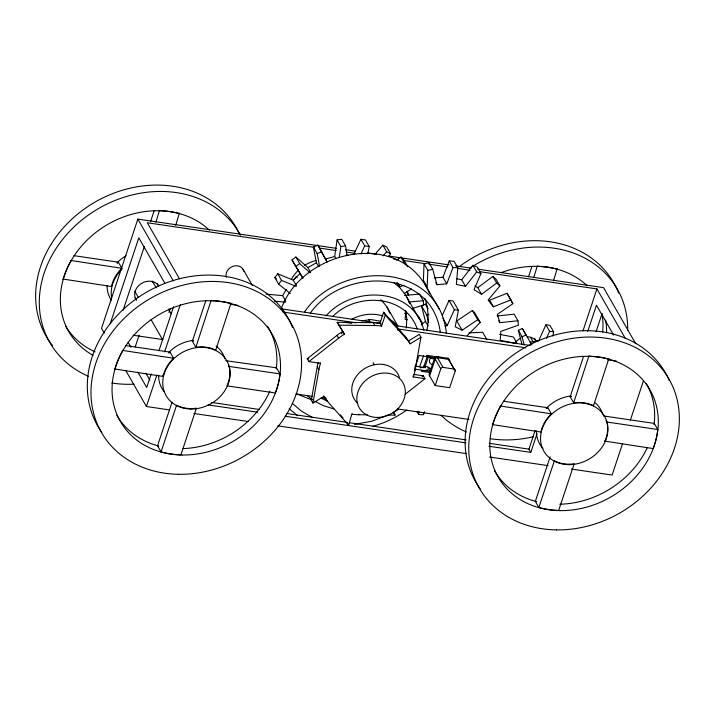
<?xml version="1.0" encoding="UTF-8"?>
<svg xmlns="http://www.w3.org/2000/svg" width="715" height="715" viewBox="0 0 715 715"><rect width="100%" height="100%" fill="white"/><g stroke="black" fill="none" stroke-linecap="round" stroke-linejoin="round"><path stroke-width="1.07" d="M424.049 263.79L423.369 280.28L427.168 286.894L427.847 270.404L424.049 263.79L428.937 262.673L432.736 269.287L436.945 284.668L446.759 283.828L453.006 267.562L449.208 260.948L454.007 261.234L457.806 267.848L456.358 284.409L465.51 286.384L476.708 271.932L472.91 265.31L461.711 279.762L456.626 278.671M405.771 311.749L405.137 319.256L407.255 319.685M424.531 411.733L423.36 414.789L418.561 414.494L418.847 411.188M406.29 328.033L406.781 319.087L405.602 310.516M335.764 258.383L334.683 256.497L337.078 239.918L341.77 239.275L345.568 245.889L346.954 255.461M339.276 257.588L340.876 246.532L337.078 239.918M351.977 413.663L348.625 425.219L327.363 401.285A50.595 42.417 -29.9 0 1 323.752 396.468L312.947 403.046L311.302 400.177L317.254 366.741A50.595 42.417 -29.9 0 1 318.148 362.791M312.947 403.046L318.908 369.61A50.595 42.417 -29.9 0 1 320.508 363.309L320.204 362.773M413.913 374.428L423.343 375.822L424.987 378.691L413.377 376.975A50.595 42.417 -29.9 0 0 414.986 370.683L420.938 337.239L419.294 334.379L408.497 340.957A50.595 42.417 -29.9 0 0 404.887 336.13L383.615 312.205L379.951 323.216L381.604 326.085A50.595 42.417 -29.9 0 0 374.883 325.566L338.856 325.164L337.212 322.295L373.239 322.697A50.595 42.417 -29.9 0 1 379.951 323.216M367.868 253.798L369.226 246.541L365.428 239.927L360.941 239.284L353.836 254.227M426.9 330.652C428.973 319.945 428.473 308.657 424.88 298.307M442.281 315.431L449.056 300.434L453.087 300.979L458.404 310.239L455.214 326.791L462.122 330.196L477.718 319.748L480.257 322.429L467.217 335.576M552.847 335.987L553.642 331.849L549.924 325.361L545.894 324.816L538.663 340.823L530.235 342.136L531.299 343.987M421.582 324.789L422.109 322.644L418.311 316.021M423.53 355.909L419.705 366.518M336.488 248.355L137.852 219.112L101.521 328.337L104.292 333.163M110.173 323.877L138.799 237.845L164.816 283.149M150.704 221.158L154.154 210.791M123.087 310.373L144.385 246.371M155.941 222.088L159.517 210.299M135.242 346.873L139.121 335.219M175.702 225.252L179.358 213.213M168.937 312.464L170.313 308.326M151.249 373.865L146.709 387.503L137.852 372.077M158.927 350.779L173.584 306.708M169.589 409.927L146.414 406.513L156.898 375.009M164.584 351.905L180.305 304.644M161.054 451.898L176.578 405.244A35.017 29.36 -29.9 0 0 196.402 408.194L180.895 454.829A87.534 73.395 -29.9 0 1 161.054 451.898L157.55 445.785L172.029 402.241M231.008 303.142L215.716 350.162A35.017 29.36 -29.9 0 0 195.865 347.267L192.353 341.153L205.804 300.72M195.865 347.267L211.166 300.237M341.439 333.825L342.825 331.295L337.212 322.295M381.604 326.085L385.269 315.074L383.615 312.205M414.897 368.011L419.079 355.444L435.238 357.822M423.432 367.796L427.07 356.865M428.562 356.24L424.817 367.483L424.013 366.071M429.635 375.867L435.221 359.091A1.868 1.564 -29.9 0 1 437.473 357.723L448.502 359.341A1.868 1.564 -29.9 0 1 449.681 361.218L449.047 360.119A1.868 1.564 -29.9 0 0 447.867 358.242L436.838 356.615A1.868 1.564 -29.9 0 0 434.586 357.992L429 374.767L435.203 385.555L449.663 387.691L455.241 370.915L450.182 362.103M435.203 385.555L440.78 368.788A1.868 1.564 -29.9 0 1 443.032 367.412L454.07 369.038A1.868 1.564 -29.9 0 1 455.241 370.915M528.492 276.759L531.942 266.391M533.73 277.688L537.305 265.9M553.49 280.852L557.146 268.813M488.935 446.231L530.798 452.389L528.939 449.154L535.124 430.546M530.798 452.389L536.992 433.791M582.948 330.938L596.927 288.923L479.819 271.691M587.73 331.429L596.462 305.198L613.622 335.085M538.842 507.498L554.366 460.844A35.017 29.36 -29.9 0 0 574.19 463.794L558.683 510.43A87.534 73.395 -29.9 0 1 538.842 507.498L535.329 501.385L550.166 456.805M608.796 358.742L593.495 405.763A35.017 29.36 -29.9 0 0 573.653 402.867L570.141 396.754L583.592 356.32M596.113 331.563L602.048 313.724M573.653 402.867L588.946 355.838M622.586 443.55L612.111 475.055L571.276 469.04M630.273 420.447L643.554 380.541M446.759 283.828L442.96 277.214L449.208 260.948M281.29 308.746C302.302 249.303 402.125 228.219 429.608 293.695M472.91 265.31L477.155 266.972L480.954 273.595L473.991 289.7L481.588 294.294L496.648 283.069L499.91 285.946L488.122 300.041L493.413 306.798L510.859 299.907L512.825 303.705L497.354 314.403L499.839 322.662L517.955 320.776L518.438 325.137L500.804 331.385L500.223 340.34L517.24 343.638L513.442 337.024L499.615 334.352M445.034 326.022L447.143 325.691L454.374 309.693L449.056 300.434M546.448 338.302L549.612 331.295L545.894 324.816M360.95 253.87L364.739 245.897L360.941 239.284M389.014 256.605L390.551 253.655L386.752 247.041L382.882 245.174L375.053 254.147M285.902 301.292L282.648 295.626L286.313 289.396M304.644 311.847C339.089 260.314 439.108 260.859 446.357 333.297M290.326 293.561L278.618 284.141L274.819 277.527L277.76 273.8L293.239 280.173L296.502 285.839M278.618 284.141L281.558 280.414L277.76 273.8M310.212 313.206C342.36 267.258 431.949 267.678 440.351 332.636M383.124 255.863L386.681 251.787L382.882 245.174M326.129 315.824C351.959 285.741 412.796 286.349 423.852 330.223M293.239 280.173L300.148 273.452L292.015 259.929L295.903 256.998L307.924 267.598L310.641 272.326M332.77 316.495C355.981 292.444 405.53 293.99 417.256 329.07M421.233 324.816L425.434 321.357L421.537 305.913L425.523 304.107L426.569 305.931M320.508 363.309L308.898 361.602L307.253 358.733L336.944 335.38A50.595 42.417 -29.9 0 1 342.145 331.715M308.898 361.602L338.588 338.24A50.595 42.417 -29.9 0 1 344.478 334.155L342.932 331.474M422.109 376.796L423.343 375.822M405.199 394.26L424.987 378.691M302.865 278.26L295.813 266.543L299.701 263.612L310.122 272.799M474.939 285.955L477.79 287.68L492.85 276.455L496.112 279.333L499.91 285.946M406.746 410.044C396.405 417.426 384.768 423.003 372.515 426.381M396.369 260.162L400.936 257.051L403.85 259.974L407.648 266.588L404.735 263.665L400.936 257.051M480.257 322.429L474.939 313.17L472.4 310.48L456.805 320.937L462.122 330.196M404.055 293.686L411.536 288.949M398.604 409.391L393.179 412.564M311.302 400.177L312.562 399.408M385.269 315.074L406.531 338.999A50.595 42.417 -29.9 0 1 410.142 343.826L420.938 337.239M307.924 267.598L316.396 262.754L313.402 247.006L317.889 245.138L327.184 261.94M351.61 319.355C361.066 314.234 372.622 312.652 382.927 316.03M389.461 414.494L371.854 421.224L354.488 424.379M428.678 322.376L426.855 315.172L428.848 314.269M522.013 344.71L518.375 330.294L522.361 328.498L531.862 344.979M524.175 345.014L522.102 336.783L526.079 334.978L522.361 328.498M319.596 266.221L317.201 253.619L321.687 251.752M510.859 299.907L507.06 293.284L489.614 300.184L493.413 306.798M396.789 282.622L399.712 286.831L403.85 285.339M412.126 308.648L423.611 304.93L423.271 300.738L419.473 294.124L404.583 295.402M334.683 256.497L325.388 259.027L317.889 245.138M361.477 320.838L371.237 319.587L380.782 321.276M427.847 270.404L432.736 269.287M420.17 367.868L423.915 367.108A21.146 17.723 -29.9 0 0 425.148 366.777L425.577 366.652A2.744 2.306 -29.9 0 1 426.757 366.518A3.075 2.583 -29.9 0 1 427.883 366.956L428.169 367.224A21.146 17.723 -29.9 0 0 429.072 367.868L431.413 369.28M340.876 246.532L345.568 245.889M497.104 315.941L514.157 314.162L517.955 320.776M434.237 277.956L442.96 277.214M408.381 302.016L423.271 300.738M468.888 332.922L482.652 332.234L486.906 339.643M346.14 255.219L348.205 255.219M352.289 414.2A50.595 42.417 -29.9 0 0 359.002 414.727L367.26 414.816M388.281 415.049L395.038 415.129L393.59 412.618M453.006 267.562L457.806 267.848M266.177 294.151L282.648 295.626M274.372 301.158L285.348 302.141M454.374 309.693L458.404 310.239M549.612 331.295L553.642 331.849M364.739 245.897L369.226 246.541M345.318 249.651L355.248 251.108M367.385 252.895L376.215 254.2M388.352 255.988L449.047 264.916M455.67 265.891L471.122 268.17M477.745 269.144L603.549 287.653L635.689 343.638M314.108 247.301L147.29 222.749L179.483 278.805M319.632 248.114L336.202 250.554M346.149 252.02L354.989 253.316M393.652 259.009L398.067 259.661M403.591 260.475L425.684 263.728M429 264.21L447.787 266.981M457.725 268.438L469.88 270.225M73.958 255.666L118.404 262.199L121.916 268.322A35.017 29.36 -29.9 0 0 111.469 286.527L62.92 279.029M70.749 260.439L121.916 268.322M281.71 308.889L381.14 323.529M394.403 325.477L530.28 345.479M230.203 304.277L237.925 305.412M283.167 312.071L356.007 322.796M397.933 328.963L525.945 347.803M607.607 359.824L616.437 361.129M345.238 322.402L351.789 323.368M397.638 330.116L399.819 330.437M438.778 357.089L426.524 355.292L430.081 357.384A21.146 17.723 -29.9 0 1 430.984 358.036L431.297 358.269A2.744 2.306 -29.9 0 0 432.289 358.716L432.352 358.707A3.075 2.583 -29.9 0 0 433.585 358.635L434.005 358.474A21.146 17.723 -29.9 0 1 434.917 358.224M414.843 366.134L425.622 367.716M427.776 368.037L431.002 368.511M414.548 369.056L430.716 371.434M430.412 372.613L421.224 371.255L425.783 370.352A21.146 17.723 -29.9 0 0 427.007 370.021L427.436 369.896A2.744 2.306 -29.9 0 1 428.625 369.771A3.075 2.583 -29.9 0 1 429.751 370.2M307.253 358.733L308.71 358.948M133.053 335.219L162.886 339.607M125.608 345.595L170.045 352.138L173.557 358.251A35.017 29.36 -29.9 0 0 163.109 376.456L114.561 368.967M228.389 365.276L229.05 366.42A35.017 29.36 -29.9 0 1 226.977 385.859L275.302 392.973A87.534 73.395 -29.9 0 0 279.994 373.918L276.482 367.805L225.761 360.691M503.396 401.195L547.833 407.738L551.345 413.851A35.017 29.36 -29.9 0 0 540.898 432.057L492.349 424.567M603.326 415.907L654.27 423.405L657.782 429.518A87.534 73.395 -29.9 0 1 653.09 448.573L604.541 441.075M122.39 350.377L173.557 358.251M229.05 366.42L279.994 373.918M500.178 405.977L551.345 413.851M605.954 420.492L606.838 422.02L657.782 429.518M296.001 393.983L312.526 396.414M321.339 397.71L325.745 398.362M397.352 408.9L468.96 419.437M211.667 402.456L259.036 409.427M286.581 413.485L347.168 422.395M349.376 422.726L466.144 439.913M489.283 443.318L528.939 449.154M208.02 404.887L257.597 412.18M285.133 416.237L465.805 442.826M193.872 413.493L247.944 421.457M277.733 425.836L466.439 453.614M489.614 457.028L548.101 465.635M404.52 313.277L406.638 313.697M333.851 408.944L323.144 405.566L314.752 401.249M310.855 399.524L296.457 393.777M476.708 271.932L480.954 273.595M327.72 401.258L321.151 398.228M281.558 280.414L296.01 286.358M312.553 417.524L301.802 411.375L292.444 403.51M386.681 251.787L390.551 253.655M388.495 318.452L393.447 321.83L397.612 326.103M297.681 415.692L289.146 408.676M312.151 399.533L307.298 395.717M429.724 370.227L430.037 370.468A21.146 17.723 -29.9 0 0 430.698 370.951M393.822 282.55L399.783 287.698L404.744 293.758L419.473 319.167M274.819 277.527L276.499 278.877M380.791 299.782L381.435 300.345M382.069 300.917L386.922 306.869L389.836 313.161M340.331 414.87L342.994 417.864M338.856 325.164L344.478 334.155M393.277 412.314L395.038 415.129M596.927 288.923L625.232 338.213M593.057 404.994L593.495 405.763M512.825 303.705L507.06 293.284M530.637 337.525L533.39 342.324M492.85 276.455L496.648 283.069M518.375 330.294L522.102 336.783M498.757 320.776L499.839 322.662M477.79 287.68L481.588 294.294M461.711 279.762L465.51 286.384M472.4 310.48L477.718 319.748M435.864 282.774L436.945 284.668M424.889 284.195L439.305 309.318M442.889 318.282L447.143 325.691M425.523 304.107L428.178 308.737M421.537 305.913L426.855 315.172M447.867 358.242L454.07 369.038M425.434 321.357L428.097 325.986M406.478 291.488L408.649 295.268L407.327 291.246M397.54 283.051L399.712 286.831M436.838 356.615L443.032 367.412M434.586 357.992L440.78 368.788M408.497 340.957L410.142 343.826M404.887 336.13L406.531 338.999M386.922 306.869L397.933 326.049M414.575 369.959L414.986 370.683M412.868 376.081L413.377 376.975M373.239 322.697L374.883 325.566M416.925 411.661L418.561 414.494M325.924 259.974L327.014 261.86M313.402 247.006L317.201 253.619M316.396 262.754L318.568 266.534M373.096 362.63L374.195 364.552M295.903 256.998L299.701 263.612M336.944 335.38L338.588 338.24M300.148 273.452L302.856 278.171M292.015 259.929L295.813 266.543M297.109 277.804L296.332 276.455A33.498 28.082 -29.9 0 0 294.231 279.386M358.698 414.191L359.002 414.727M317.254 366.741L318.908 369.61M347.284 422.887L348.625 425.219M325.817 398.604L326.433 399.676M326.639 400.034L327.363 401.285M323.439 395.931L323.752 396.468M242.948 269.09L252.35 285.455M215.269 349.394L215.716 350.162M137.852 219.112L173.325 280.888M152.358 281.075L156.245 287.841M168.463 309.103L171.234 313.939M134.956 291.586L138.29 297.386M151.062 319.614L162.716 339.92M162.671 375.697L163.109 376.456M128.173 342.413L130.934 347.231M145.887 373.257L149.757 380.005M125.912 370.799L146.414 406.513M406.808 297.118L409.096 301.846M368.797 319.292L369.843 322.179M409.346 302.463L409.82 303.705M428.937 262.673L429.501 264.729M291.38 279.368A33.498 28.082 -29.9 0 1 298.602 270.002M304.358 265.524A33.498 28.082 -29.9 0 1 316.048 260.475M357.241 402.911A25.195 21.119 -29.9 0 1 364.811 368.493A25.195 21.119 -29.9 0 1 399.345 377.261M480.274 488.899A109.422 91.743 -29.9 0 1 524.676 347.588A109.422 91.743 -29.9 0 1 669.16 380.326M646.244 383.401A87.534 73.395 -29.9 0 1 654.118 424.12M647.272 447.688A87.534 73.395 -29.9 0 1 559.818 504.236M535.91 501.465A87.534 73.395 -29.9 0 1 494.566 470.827M492.564 424.951A87.534 73.395 -29.9 0 1 500.402 406.361M589.169 356.222A87.534 73.395 -29.9 0 1 609.01 359.127M654.27 423.405A87.534 73.395 -29.9 0 1 654.127 424.594M536.518 501.707A87.534 73.395 -29.9 0 1 535.329 501.385M606.838 422.02A35.017 29.36 -29.9 0 1 604.765 441.459M595.363 402.894A35.017 29.36 -29.9 0 1 602.7 414.334M542.944 448.403A35.017 29.36 -29.9 0 1 536.402 430.823M546.269 408.328A35.017 29.36 -29.9 0 1 570.865 395.985M546.859 408.703A35.017 29.36 -29.9 0 1 547.833 407.738M570.141 396.754A35.017 29.36 -29.9 0 1 571.446 396.584M458.95 266.927A109.422 91.743 -29.9 0 1 618.627 293.114M469.594 268.313A109.422 91.743 -29.9 0 1 575.611 253.87A109.422 91.743 -29.9 0 1 627.681 330.241M533.47 436.74A109.422 91.743 -29.9 0 1 490.579 438.76M466.421 431.985A109.422 91.743 -29.9 0 1 441.146 415.397M601.95 313.724A87.534 73.395 -29.9 0 1 602.656 332.135M605.605 320.079A87.534 73.395 -29.9 0 1 606.624 332.564M500.992 272.692A87.534 73.395 -29.9 0 1 587.167 285.768M537.528 266.284A87.534 73.395 -29.9 0 1 557.369 269.189M431.592 364.382A5.13 4.299 -29.9 0 1 430.823 357.607M52.696 345.765A109.422 91.743 -29.9 0 1 93.048 203.257A109.422 91.743 -29.9 0 1 239.248 233.725M134.071 384.178A109.422 91.743 -29.9 0 1 111.763 382.999M88.633 376.376A109.422 91.743 -29.9 0 1 75.263 225.734A109.422 91.743 -29.9 0 1 240.463 235.155M95.175 351.878A87.534 73.395 -29.9 0 1 65.592 326.076M93.039 355.337A87.534 73.395 -29.9 0 1 83.986 243.315A87.534 73.395 -29.9 0 1 209.379 230.159M63.135 279.413A87.534 73.395 -29.9 0 1 70.973 260.823M159.74 210.684A87.534 73.395 -29.9 0 1 179.581 213.588M111.397 300.246A35.017 29.36 -29.9 0 1 107.071 285.464M116.938 262.959A35.017 29.36 -29.9 0 1 126.09 255.8M111.612 297.771A35.017 29.36 -29.9 0 1 121.818 269.385M117.43 263.165A35.017 29.36 -29.9 0 1 118.404 262.199M101.861 432.432A109.422 91.743 -29.9 0 1 148.997 290.799A109.422 91.743 -29.9 0 1 292.515 327.506M267.464 326.129A87.534 73.395 -29.9 0 1 276.33 368.52M269.921 391.141A87.534 73.395 -29.9 0 1 183.12 448.6M158.122 445.865A87.534 73.395 -29.9 0 1 116.777 415.227M114.784 369.342A87.534 73.395 -29.9 0 1 122.614 350.752M211.381 300.613A87.534 73.395 -29.9 0 1 231.222 303.526M276.482 367.805A87.534 73.395 -29.9 0 1 276.339 368.994M158.73 446.097A87.534 73.395 -29.9 0 1 157.55 445.785M216.145 346.114A35.017 29.36 -29.9 0 1 224.912 358.733M164.575 392.142A35.017 29.36 -29.9 0 1 158.623 375.223M168.481 352.718A35.017 29.36 -29.9 0 1 193.077 340.385M169.08 353.103A35.017 29.36 -29.9 0 1 170.045 352.138M192.353 341.153A35.017 29.36 -29.9 0 1 193.658 340.983M152.393 281.522A10.207 8.553 -29.9 0 1 152.572 282.398M135.591 291.89A10.207 8.553 -29.9 0 1 134.965 291.291M226.333 277.331A9.331 7.82 -29.9 0 1 233.001 266.293A9.331 7.82 -29.9 0 1 243.824 271.334M534.74 338.553A13.263 11.127 -29.9 0 1 535.857 340.555M515.694 342.074A13.263 11.127 -29.9 0 1 521.021 338.132M527.393 336.783A13.263 11.127 -29.9 0 1 536.152 341.01M157.336 283.515A13.263 11.127 -29.9 0 1 158.301 285.589M136.538 299.478A13.263 11.127 -29.9 0 1 135.064 297.887M136.476 300.336A13.263 11.127 -29.9 0 1 141.177 283.649A13.263 11.127 -29.9 0 1 158.739 285.964M325.709 398.425A50.595 42.417 -29.9 0 1 324.029 396.387M377.502 417.435A25.195 21.119 -29.9 0 0 403.618 384.053A25.195 21.119 -29.9 0 0 362.076 384.223A25.195 21.119 -29.9 0 0 377.502 417.435M556.368 529.895A109.422 91.743 -29.9 0 0 672.815 386.69A109.422 91.743 -29.9 0 0 492.993 383.857A109.422 91.743 -29.9 0 0 556.368 529.895M559.908 510.608A87.534 73.395 -29.9 0 0 653.063 396.047A87.534 73.395 -29.9 0 0 509.205 393.786A87.534 73.395 -29.9 0 0 559.908 510.608M568.568 464.634A35.017 29.36 -29.9 0 0 605.828 418.802A35.017 29.36 -29.9 0 0 548.289 417.9A35.017 29.36 -29.9 0 0 568.568 464.634M178.589 474.295A109.422 91.743 -29.9 0 0 295.027 331.081A109.422 91.743 -29.9 0 0 115.213 328.257A109.422 91.743 -29.9 0 0 178.589 474.295M182.119 455.008A87.534 73.395 -29.9 0 0 275.275 340.447A87.534 73.395 -29.9 0 0 131.426 338.186A87.534 73.395 -29.9 0 0 182.119 455.008M190.789 409.034A35.017 29.36 -29.9 0 0 228.049 363.202A35.017 29.36 -29.9 0 0 170.501 362.299A35.017 29.36 -29.9 0 0 190.789 409.034"/></g></svg>
